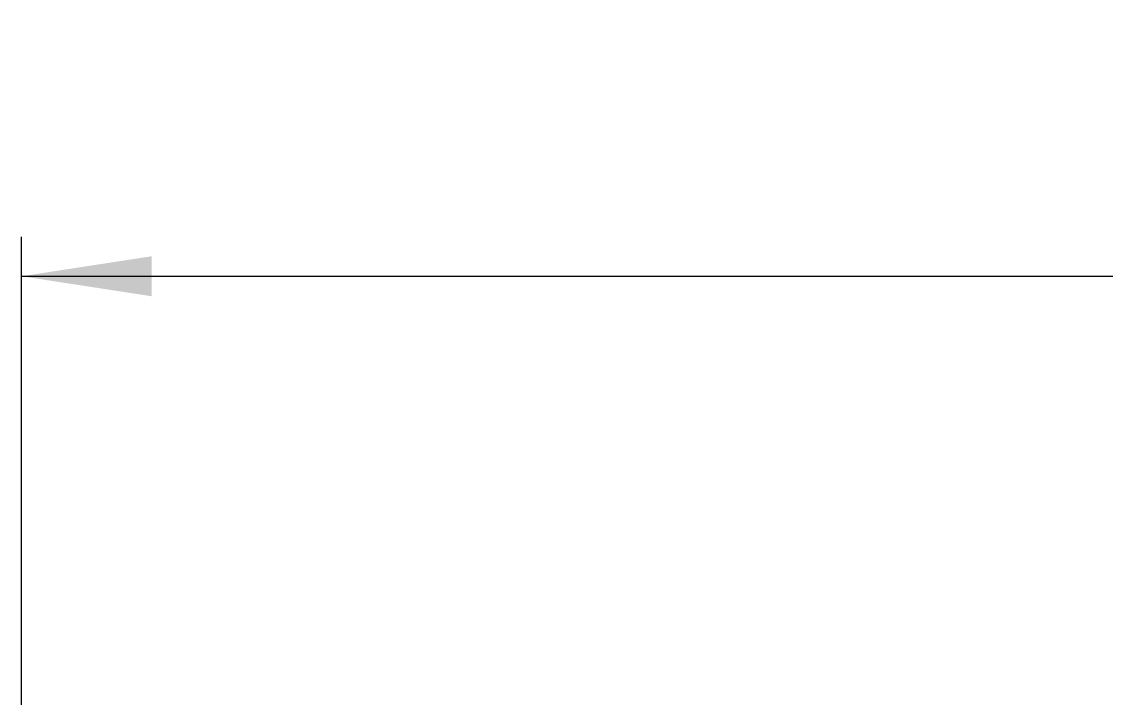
# Model space of a CAD drawing. Header units: millimetres. Extents: x 2 to 603, y 5 to 415.
# Drawn here: x 130.84 to 158.34, y 366.26 to 383.41 of the extents above; entities that cross this region are included whole.
import ezdxf

# ---------------------------------------------------------------- set-up
doc = ezdxf.new("R2010")
doc.units = ezdxf.units.MM
doc.linetypes.add('SLD-Durchgehend', pattern=[0])
doc.styles.add('SLDTEXTSTYLE0', font='GOTHIC.TTF', dxfattribs={"width": 0.913})
doc.dimstyles.new('SLDDIMSTYLE2', dxfattribs={"dimtxt": 5, "dimasz": 3.302, "dimexe": 0, "dimexo": 0.0625, "dimgap": 1.25, "dimtad": 1, "dimdec": 0, "dimlfac": 5, "dimrnd": 1e-09, "dimzin": 12, "dimdsep": 46, "dimtxsty": 'SLDTEXTSTYLE0', "dimsah": 1, "dimcen": 0.09, "dimadec": 0, "dimazin": 3, "dimtfac": 1, "dimtdec": 0, "dimtofl": 0, "dimtmove": 0, "dimatfit": 3, "dimfxl": 0, "dimfrac": 2, "dimtolj": 1, "dimtzin": 12, "dimarcsym": 0})

# ---------------------------------------------------------------- blocks, each defined once
blk = doc.blocks.new('_D_2')
at = {"color": 7, "linetype": 'SLD-Durchgehend', "lineweight": 0}
for p, q in [((130.837, 355.292), (130.837, 377.946)), ((321.877, 355.292), (321.877, 377.946)), ((130.837, 376.946), (321.877, 376.946))]:
    blk.add_line(p, q, dxfattribs=at)
for points in [[(130.837, 376.946), (134.139, 376.438), (134.139, 377.454)], [(321.877, 376.946), (318.575, 377.454), (318.575, 376.438)]]:
    blk.add_solid(points, dxfattribs=at)
at = {"color": 7, "linetype": 'SLD-Durchgehend', "lineweight": 0, "insert": (211.868, 383.333, -3.36), "char_height": 5, "attachment_point": 1, "style": 'SLDTEXTSTYLE0'}
blk.add_mtext('955', dxfattribs=at)

msp = doc.modelspace()

# ---------------------------------------------------------------- dimensions: what is measured, and where the dimension line sits
at = {"color": 7, "linetype": 'SLD-Durchgehend', "lineweight": 0}
dim = msp.add_linear_dim(base=(321.8773, 376.9458), p1=(130.8373, 354.2924), p2=(321.8773, 354.2924), dimstyle='SLDDIMSTYLE2', dxfattribs=at)
dim.commit()
dim.dimension.update_dxf_attribs({"geometry": '_D_2', "text_midpoint": (219.441, 376.9458), "dimtype": 160})

doc.saveas('drawing.dxf')
